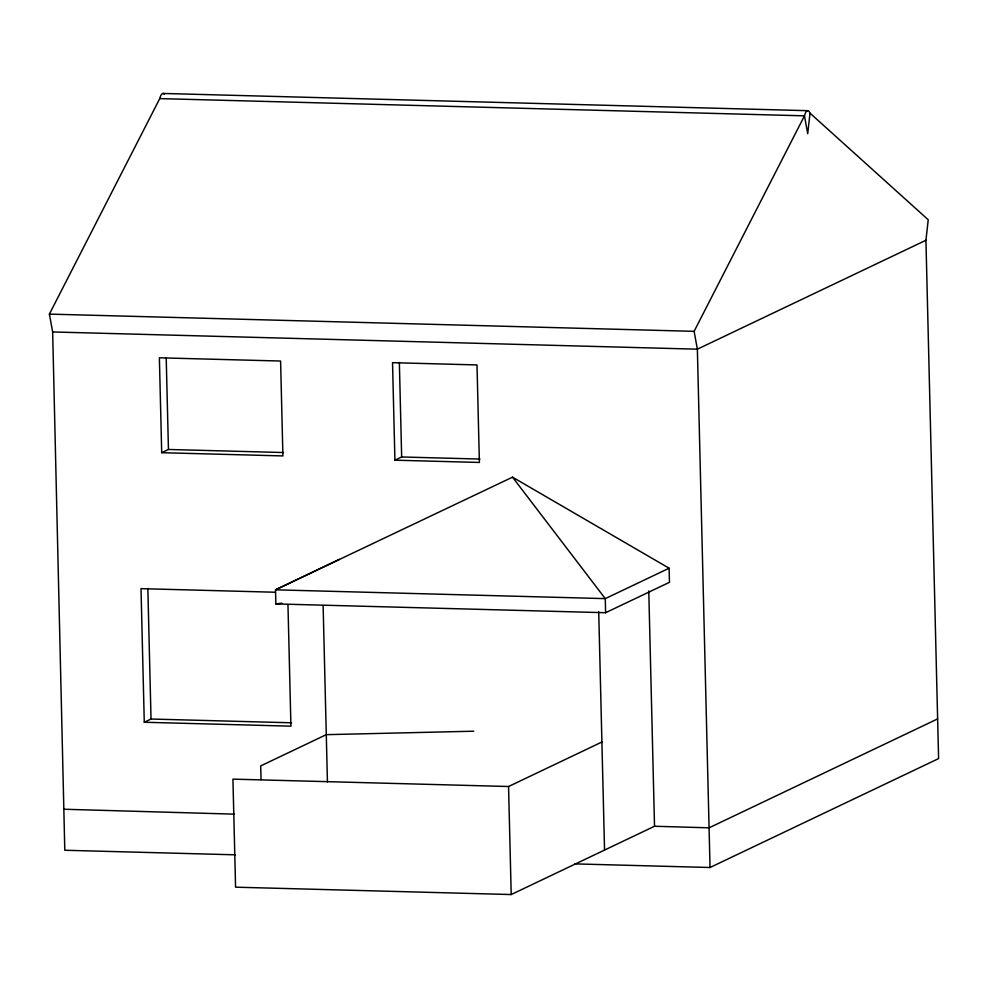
<?xml version="1.0" encoding="UTF-8"?>
<svg xmlns="http://www.w3.org/2000/svg" width="988" height="988" viewBox="0 0 988 988"><rect width="100%" height="100%" fill="white"/><g stroke="black" fill="none" stroke-linecap="round" stroke-linejoin="round"><path stroke-width="1.48" d="M810.024 113.175L807.715 133.676L804.467 115.831A12.189 3.866 -88.5 0 1 810.024 113.175L928.238 219.781L925.929 240.269L938.6 758.586L710.039 867.501L575.004 863.895M235.403 854.818L64.8 850.26L52.648 331.956L49.4 314.11L159.747 98.602A12.189 3.866 -88.5 0 1 164.453 94.342M710.039 867.501L697.367 349.184L694.119 331.338L804.467 115.831L159.747 98.602M161.699 452.689L282.914 455.925L280.592 361.04L159.377 357.804L161.699 452.689L168.442 449.466L283.519 452.541M394.916 460.186L479.39 462.446L477.006 364.93L392.532 362.67L394.916 460.186L401.659 456.975L479.995 459.062M925.929 240.269L697.367 349.184L52.648 331.956M339.366 559.393L275.516 589.824L275.862 603.915L605.607 612.721L669.456 582.303L669.111 568.211L512.513 477.167L275.516 589.824L605.274 598.629L669.111 568.211M275.442 592.244L141.012 588.65L144.273 722.253L151.028 719.029L291.559 722.796M937.624 718.906L709.063 827.821L654.525 826.252L511.204 894.548L235.576 887.175L232.933 779.137L508.561 786.51L601.902 742.025M275.862 603.915L281.938 603.174M473.721 731.206L326.275 734.664L260.709 765.91L261.042 779.606M162.958 93.452L807.678 110.681M49.4 314.11L694.119 331.338M144.273 722.253L290.929 726.168L287.965 604.854M63.8 809.234L234.403 814.149M512.513 477.167L605.274 598.629L605.607 612.721M648.77 590.972L654.525 826.252M598.716 611.696L604.545 850.063M508.561 786.51L511.204 894.548M399.362 362.497L401.659 456.975M323.125 605.854L327.436 781.891M166.206 357.644L168.442 449.466M147.842 588.515L151.028 719.029"/></g></svg>
